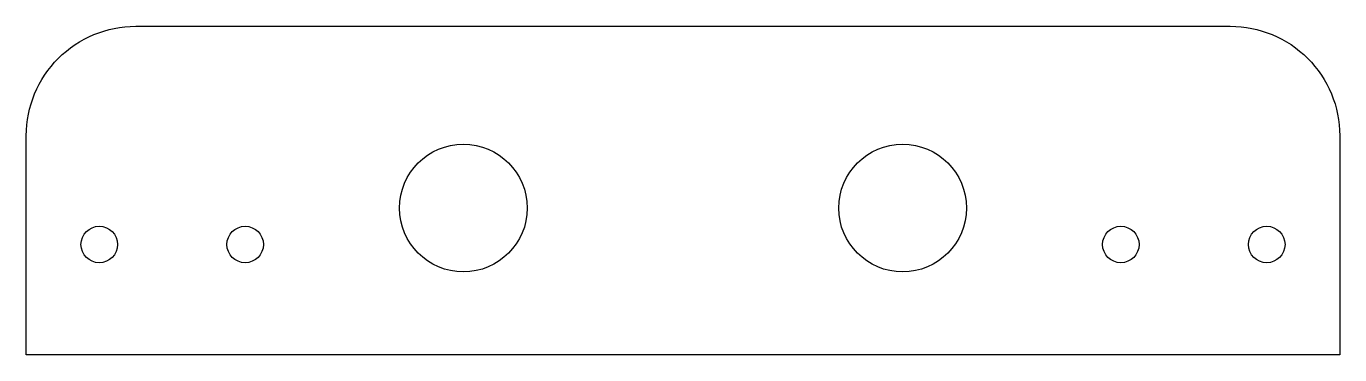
# Model space of a CAD drawing. Header units: inches. Extents: x -3.06 to 5.94, y 13.45 to 15.7.
import ezdxf

# ---------------------------------------------------------------- set-up
doc = ezdxf.new("R2010")
doc.units = ezdxf.units.IN
doc.layers.get('0').update_dxf_attribs({"linetype": 'CONTINUOUS'})

msp = doc.modelspace()

# ---------------------------------------------------------------- linework, layer by layer
msp.add_lwpolyline([(-3.0631, 14.9545, -0.414214), (-2.3131, 15.7045), (5.1869, 15.7045, -0.414214), (5.9369, 14.9545), (5.9369, 13.4545), (-3.0631, 13.4545)], format="xyb", close=True)
for centre, radius in [((-0.0681, 14.4595), 0.4375), ((2.9419, 14.4595), 0.4375), ((-2.5631, 14.2095), 0.125), ((-1.5631, 14.2095), 0.125), ((4.4369, 14.2095), 0.125), ((5.4369, 14.2095), 0.125)]:
    msp.add_circle(centre, radius)

doc.saveas('drawing.dxf')
